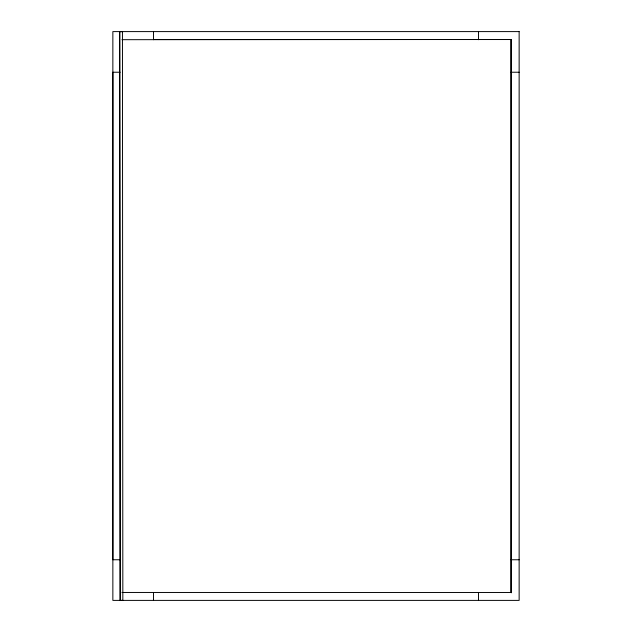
<?xml version="1.0" encoding="UTF-8"?>
<svg xmlns="http://www.w3.org/2000/svg" width="632" height="632" viewBox="0 0 632 632"><rect width="100%" height="100%" fill="white"/><g stroke="black" fill="none" stroke-linecap="round" stroke-linejoin="round"><path stroke-width="0.95" d="M121.968 39.69L511.256 39.484L511.209 592.65M119.788 31.616L120.309 600.392M120.973 600.4L120.056 600.392L119.638 31.616L122.45 31.616L122.837 600.4L120.017 600.392M119.677 31.616L120.617 31.616M153.489 39.532L511.209 39.539M120.08 72.23L112.859 72.23L112.859 559.762L120.08 559.762M511.012 72.23L519.141 72.23M511.012 559.762L519.141 559.762M121.968 592.461L511.075 592.516L511.043 39.698M121.66 31.616L122.45 31.616M122.339 600.4L122.837 600.4M511.312 39.437L511.312 592.745M478.511 31.6L478.511 39.729M478.511 592.461L478.511 600.392M153.489 31.6L153.489 39.729M153.489 592.461L153.489 600.392M519.141 31.6L112.859 31.6L112.859 600.392L519.141 600.392L519.141 31.6"/></g></svg>
